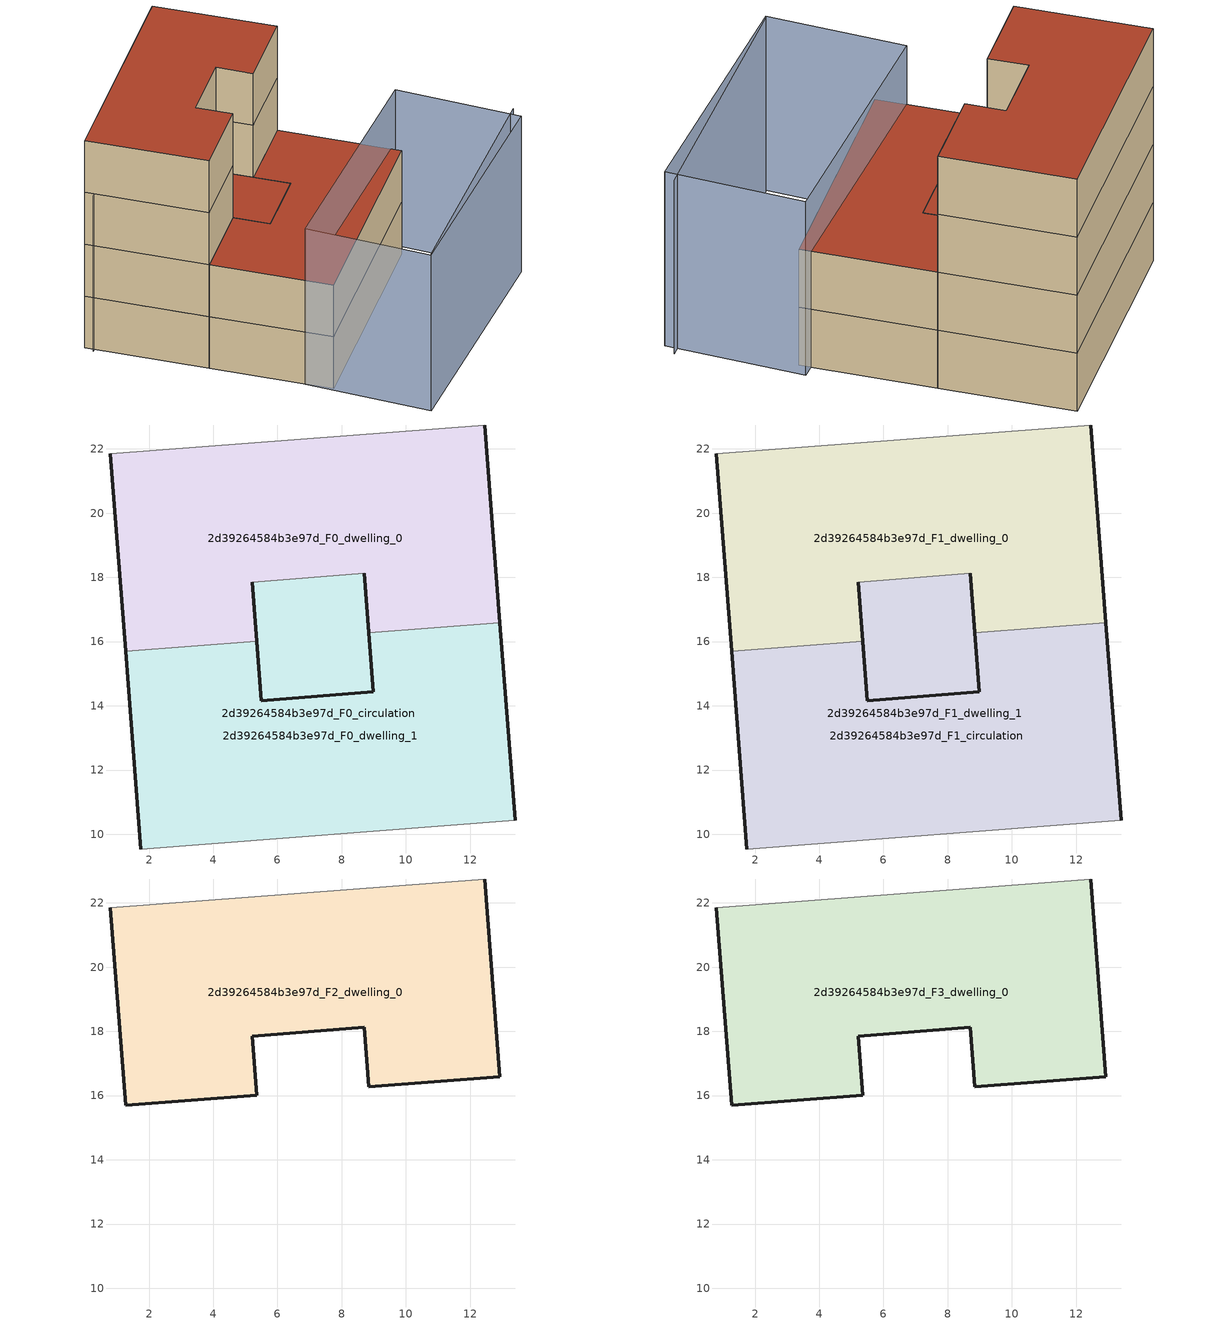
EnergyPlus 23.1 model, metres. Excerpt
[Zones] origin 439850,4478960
2d39264584b3e97d_F0_dwelling_0
 floor ground (EU_floor_Construction): 12.45,22.74 12.93,16.59 8.85,16.28 8.7,18.12 5.21,17.85 5.35,16.01 1.27,15.69 0.79,21.84 z0
 wall outside (EU_wall_Construction): 0.79,21.84 1.27,15.69 / 5.35,16.01 5.21,17.85 / 8.7,18.12 8.85,16.28 / 12.93,16.59 12.45,22.74 z0:3
 wall adiabatic (EU_wall_Construction): 12.45,22.74 0.79,21.84 z0:3
 wall to 2d39264584b3e97d_F0_dwelling_1 (EU_wall_Construction): 1.27,15.69 5.35,16.01 / 8.85,16.28 12.93,16.59 z0:3
 wall to 2d39264584b3e97d_F0_circulation (EU_wall_Construction): 5.21,17.85 8.7,18.12 z0:3
2d39264584b3e97d_F0_dwelling_1
 floor ground (EU_floor_Construction): 12.93,16.59 13.4,10.44 1.75,9.54 1.27,15.69 5.35,16.01 5.49,14.16 8.75,14.41 8.99,14.43 8.85,16.28 z0; 8.7,18.12 8.99,14.43 8.75,14.41 5.49,14.16 5.35,16.01 5.21,17.85 z0
 wall outside (EU_wall_Construction): 13.4,10.44 12.93,16.59 / 8.85,16.28 8.99,14.43 5.49,14.16 5.35,16.01 / 1.27,15.69 1.75,9.54 z0:3
 wall adiabatic (EU_wall_Construction): 1.75,9.54 13.4,10.44 z0:3
2d39264584b3e97d_F0_circulation
 floor ground (EU_floor_Construction): 12.93,16.59 13.4,10.44 1.75,9.54 1.27,15.69 5.35,16.01 5.49,14.16 8.75,14.41 8.99,14.43 8.85,16.28 z0; 8.7,18.12 8.99,14.43 8.75,14.41 5.49,14.16 5.35,16.01 5.21,17.85 z0
 wall outside (EU_wall_Construction): 5.21,17.85 5.49,14.16 8.99,14.43 8.7,18.12 z0:3
2d39264584b3e97d_F1_dwelling_0
 floor to 2d39264584b3e97d_F0_dwelling_0 (EU_floor_Construction): 12.45,22.74 12.93,16.59 8.85,16.28 8.7,18.12 5.21,17.85 5.35,16.01 1.27,15.69 0.79,21.84 z3
 wall outside (EU_wall_Construction): 0.79,21.84 1.27,15.69 / 5.35,16.01 5.21,17.85 / 8.7,18.12 8.85,16.28 / 12.93,16.59 12.45,22.74 z3:6
 wall adiabatic (EU_wall_Construction): 12.45,22.74 0.79,21.84 z3:6
 wall to 2d39264584b3e97d_F1_dwelling_1 (EU_wall_Construction): 1.27,15.69 5.35,16.01 / 8.85,16.28 12.93,16.59 z3:6
 wall to 2d39264584b3e97d_F1_circulation (EU_wall_Construction): 5.21,17.85 8.7,18.12 z3:6
2d39264584b3e97d_F1_dwelling_1
 floor to 2d39264584b3e97d_F0_dwelling_1 (EU_floor_Construction): 12.93,16.59 13.4,10.44 1.75,9.54 1.27,15.69 5.35,16.01 5.49,14.16 8.75,14.41 8.99,14.43 8.85,16.28 z3; 8.7,18.12 8.85,16.28 8.99,14.43 8.75,14.41 5.49,14.16 5.35,16.01 5.21,17.85 z3
 wall outside (EU_wall_Construction): 13.4,10.44 12.93,16.59 / 8.85,16.28 8.99,14.43 5.49,14.16 5.35,16.01 / 1.27,15.69 1.75,9.54 z3:6
 wall adiabatic (EU_wall_Construction): 1.75,9.54 13.4,10.44 z3:6
 roof outside (EU_roof_Construction): 8.99,14.43 8.7,18.12 5.21,17.85 5.35,16.01 5.49,14.16 8.75,14.41 z6; 13.4,10.44 12.93,16.59 8.85,16.28 8.99,14.43 8.75,14.41 5.49,14.16 5.35,16.01 1.27,15.69 1.75,9.54 z6
2d39264584b3e97d_F1_circulation
 floor to 2d39264584b3e97d_F0_circulation (EU_floor_Construction): 12.93,16.59 13.4,10.44 1.75,9.54 1.27,15.69 5.35,16.01 5.49,14.16 8.96,14.43 8.99,14.43 8.85,16.28 z3; 8.7,18.12 8.99,14.43 8.75,14.41 5.49,14.16 5.35,16.01 5.21,17.85 z3
 wall outside (EU_wall_Construction): 5.21,17.85 5.49,14.16 8.99,14.43 8.7,18.12 z3:6
 roof outside (EU_roof_Construction): 8.99,14.43 8.7,18.12 5.21,17.85 5.35,16.01 5.49,14.16 8.75,14.41 z6; 13.4,10.44 12.93,16.59 8.85,16.28 8.99,14.43 8.75,14.41 5.49,14.16 5.35,16.01 1.27,15.69 1.75,9.54 z6
2d39264584b3e97d_F2_dwelling_0
 floor to 2d39264584b3e97d_F1_dwelling_0 (EU_floor_Construction): 12.45,22.74 12.93,16.59 8.85,16.28 8.7,18.12 5.21,17.85 5.35,16.01 1.27,15.69 0.79,21.84 z6
 wall outside (EU_wall_Construction): 0.79,21.84 1.27,15.69 5.35,16.01 5.21,17.85 8.7,18.12 8.85,16.28 12.93,16.59 12.45,22.74 z6:9
 wall adiabatic (EU_wall_Construction): 12.45,22.74 0.79,21.84 z6:9
2d39264584b3e97d_F3_dwelling_0
 floor to 2d39264584b3e97d_F2_dwelling_0 (EU_floor_Construction): 12.45,22.74 12.93,16.59 8.85,16.28 8.7,18.12 5.21,17.85 5.35,16.01 1.27,15.69 0.79,21.84 z9
 wall outside (EU_wall_Construction): 0.79,21.84 1.27,15.69 5.35,16.01 5.21,17.85 8.7,18.12 8.85,16.28 12.93,16.59 12.45,22.74 z9:12
 wall adiabatic (EU_wall_Construction): 12.45,22.74 0.79,21.84 z9:12
 roof outside (EU_roof_Construction): 12.93,16.59 12.45,22.74 0.79,21.84 1.27,15.69 5.35,16.01 5.21,17.85 8.7,18.12 8.85,16.28 z12
shading: 1.77,4.6 14.45,5.18 / 12.49,22.25 0.69,21.36 / 14,10.99 14.03,4.6 / 14.03,4.6 1.63,4.55 / 1.63,4.55 1.6,10.94 / 1.6,10.94 14,10.99 z0:9
[Building]
EU S2 Campaign: North Axis=0; Terrain=City; Solar Distribution=FullExterior
[Site:Location]
Madrid: Latitude=40.5; Longitude=-3.5; Time Zone=1; Elevation=609
[SizingPeriod:WeatherFileDays]
AnnualSizingPeriod: Begin Month=1; Begin Day of Month=1; End Month=12; End Day of Month=31; Day of Week for Start Day=Monday; Use Weather File Daylight Saving Period=No; Use Weather File Rain and Snow Indicators=No
[MATERIAL]
EU_InternalMass_Material: Roughness=MediumRough; Thickness=0.1; Conductivity=1; Density=1800; Specific Heat=900; Thermal Absorptance=0.9; Solar Absorptance=0.7; Visible Absorptance=0.7
[MATERIAL:NOMASS] Roughness=MediumRough; Thermal Absorptance=0.9; Solar Absorptance=0.7; Visible Absorptance=0.7
Name | Thermal Resistance
EU_wall_NoMass; EU_roof_NoMass | 2.16768
EU_floor_NoMass | 1.14339
[CONSTRUCTION]
EU_wall_Construction: EU_wall_NoMass
EU_roof_Construction: EU_roof_NoMass
EU_floor_Construction: EU_floor_NoMass
EU_InternalMass_Construction: EU_InternalMass_Material
[ZONE] Type=1; Multiplier=1; Ceiling Height=autocalculate; Floor Area=autocalculate; Part of Total Floor Area=Yes
Name | Volume
2d39264584b3e97d_F0_dwelling_0; 2d39264584b3e97d_F1_dwelling_0; 2d39264584b3e97d_F2_dwelling_0; 2d39264584b3e97d_F3_dwelling_0 | 196.889
2d39264584b3e97d_F0_dwelling_1; 2d39264584b3e97d_F1_dwelling_1; 2d39264584b3e97d_F0_circulation; 2d39264584b3e97d_F1_circulation | 235.833
[INTERNALMASS] Construction=EU_InternalMass_Construction
Name | Zone or ZoneList | Surface Area
2d39264584b3e97d_F0_dwelling_0_EU_InternalMass | 2d39264584b3e97d_F0_dwelling_0 | 65.6295
2d39264584b3e97d_F0_dwelling_1_EU_InternalMass | 2d39264584b3e97d_F0_dwelling_1 | 65.6295
2d39264584b3e97d_F1_dwelling_0_EU_InternalMass | 2d39264584b3e97d_F1_dwelling_0 | 65.6295
2d39264584b3e97d_F1_dwelling_1_EU_InternalMass | 2d39264584b3e97d_F1_dwelling_1 | 65.6295
2d39264584b3e97d_F2_dwelling_0_EU_InternalMass | 2d39264584b3e97d_F2_dwelling_0 | 144.165
2d39264584b3e97d_F3_dwelling_0_EU_InternalMass | 2d39264584b3e97d_F3_dwelling_0 | 144.165
[OTHEREQUIPMENT] Fuel Type=Electricity; Design Level Calculation Method=Watts/Area; Power per Zone Floor Area=1; Fraction Latent=0; Fraction Radiant=0; Fraction Lost=0; Carbon Dioxide Generation Rate=0; EndUse Subcategory=EU_Step8_InternalGains
Name | Zone or ZoneList or Space or SpaceList | Schedule
EU_Step8_InternalGain_2d39264584b3e97d_F0_dwelling_0_f000 | 2d39264584b3e97d_F0_dwelling_0 | EU_Step8_GainSchedule_2d39264584b3e97d_F0_dwelling_0_f000
EU_Step8_InternalGain_2d39264584b3e97d_F0_dwelling_1_f000 | 2d39264584b3e97d_F0_dwelling_1 | EU_Step8_GainSchedule_2d39264584b3e97d_F0_dwelling_1_f000
EU_Step8_InternalGain_2d39264584b3e97d_F1_dwelling_0_f000 | 2d39264584b3e97d_F1_dwelling_0 | EU_Step8_GainSchedule_2d39264584b3e97d_F1_dwelling_0_f000
EU_Step8_InternalGain_2d39264584b3e97d_F1_dwelling_1_f000 | 2d39264584b3e97d_F1_dwelling_1 | EU_Step8_GainSchedule_2d39264584b3e97d_F1_dwelling_1_f000
EU_Step8_InternalGain_2d39264584b3e97d_F2_dwelling_0_f000 | 2d39264584b3e97d_F2_dwelling_0 | EU_Step8_GainSchedule_2d39264584b3e97d_F2_dwelling_0_f000
EU_Step8_InternalGain_2d39264584b3e97d_F3_dwelling_0_f000 | 2d39264584b3e97d_F3_dwelling_0 | EU_Step8_GainSchedule_2d39264584b3e97d_F3_dwelling_0_f000
[ZONEINFILTRATION:DESIGNFLOWRATE] Schedule=EU_AlwaysOn; Design Flow Rate Calculation Method=Flow/Area; Flow Rate per Floor Area=0.0005; Constant Term Coefficient=1; Temperature Term Coefficient=0; Velocity Term Coefficient=0; Velocity Squared Term Coefficient=0
Name | Zone or ZoneList or Space or SpaceList
EU_Circulation_Infiltration_2d39264584b3e97d_F0_circulation | 2d39264584b3e97d_F0_circulation
EU_Circulation_Infiltration_2d39264584b3e97d_F1_circulation | 2d39264584b3e97d_F1_circulation
[ZONEVENTILATION:DESIGNFLOWRATE] Schedule=EU_AlwaysOn; Design Flow Rate Calculation Method=AirChanges/Hour; Air Changes per Hour=0.480546; Ventilation Type=Natural; Fan Pressure Rise=0; Fan Total Efficiency=1; Constant Term Coefficient=1; Temperature Term Coefficient=0; Velocity Term Coefficient=0; Velocity Squared Term Coefficient=0; Minimum Indoor Temperature=-100; Maximum Indoor Temperature=100; Delta Temperature=-100; Minimum Outdoor Temperature=-100; Maximum Outdoor Temperature=100; Maximum Wind Speed=40
Name | Zone or ZoneList or Space or SpaceList
EU_ConstantAir_2d39264584b3e97d_F0_dwelling_0 | 2d39264584b3e97d_F0_dwelling_0
EU_ConstantAir_2d39264584b3e97d_F0_dwelling_1 | 2d39264584b3e97d_F0_dwelling_1
EU_ConstantAir_2d39264584b3e97d_F1_dwelling_0 | 2d39264584b3e97d_F1_dwelling_0
EU_ConstantAir_2d39264584b3e97d_F1_dwelling_1 | 2d39264584b3e97d_F1_dwelling_1
EU_ConstantAir_2d39264584b3e97d_F2_dwelling_0 | 2d39264584b3e97d_F2_dwelling_0
EU_ConstantAir_2d39264584b3e97d_F3_dwelling_0 | 2d39264584b3e97d_F3_dwelling_0
[HVACTEMPLATE:THERMOSTAT] Constant Heating Setpoint=20; Constant Cooling Setpoint=50
EU_HeatOnly_2d39264584b3e97d_F0_dwelling_0; EU_HeatOnly_2d39264584b3e97d_F0_dwelling_1; EU_HeatOnly_2d39264584b3e97d_F1_dwelling_0; EU_HeatOnly_2d39264584b3e97d_F1_dwelling_1; EU_HeatOnly_2d39264584b3e97d_F2_dwelling_0; EU_HeatOnly_2d39264584b3e97d_F3_dwelling_0
[HVACTEMPLATE:ZONE:IDEALLOADSAIRSYSTEM] System Availability Schedule=EU_AlwaysOn; Maximum Heating Supply Air Temperature=50; Minimum Cooling Supply Air Temperature=13; Maximum Heating Supply Air Humidity Ratio=0.0156; Minimum Cooling Supply Air Humidity Ratio=0.0077; Heating Limit=NoLimit; Cooling Limit=NoLimit; Heating Availability Schedule=EU_AlwaysOn; Cooling Availability Schedule=EU_CoolingOff; Dehumidification Control Type=ConstantSensibleHeatRatio; Cooling Sensible Heat Ratio=0.7; Dehumidification Setpoint=60; Humidification Control Type=None; Humidification Setpoint=30; Outdoor Air Method=None; Outdoor Air Flow Rate per Person=0.00944; Outdoor Air Flow Rate per Zone Floor Area=0; Outdoor Air Flow Rate per Zone=0; Demand Controlled Ventilation Type=None; Outdoor Air Economizer Type=NoEconomizer; Heat Recovery Type=None; Sensible Heat Recovery Effectiveness=0.7; Latent Heat Recovery Effectiveness=0.65
Name | Template Thermostat
2d39264584b3e97d_F0_dwelling_0 | EU_HeatOnly_2d39264584b3e97d_F0_dwelling_0
2d39264584b3e97d_F0_dwelling_1 | EU_HeatOnly_2d39264584b3e97d_F0_dwelling_1
2d39264584b3e97d_F1_dwelling_0 | EU_HeatOnly_2d39264584b3e97d_F1_dwelling_0
2d39264584b3e97d_F1_dwelling_1 | EU_HeatOnly_2d39264584b3e97d_F1_dwelling_1
2d39264584b3e97d_F2_dwelling_0 | EU_HeatOnly_2d39264584b3e97d_F2_dwelling_0
2d39264584b3e97d_F3_dwelling_0 | EU_HeatOnly_2d39264584b3e97d_F3_dwelling_0
[SIZING:ZONE] Zone Cooling Design Supply Air Temperature Input Method=SupplyAirTemperature; Zone Cooling Design Supply Air Temperature=13; Zone Heating Design Supply Air Temperature Input Method=SupplyAirTemperature; Zone Heating Design Supply Air Temperature=50; Zone Cooling Design Supply Air Humidity Ratio=0.008; Zone Heating Design Supply Air Humidity Ratio=0.008; Cooling Design Air Flow Method=DesignDay; Cooling Design Air Flow Rate=0; Cooling Minimum Air Flow per Zone Floor Area=0.000762; Cooling Minimum Air Flow=0; Cooling Minimum Air Flow Fraction=0.2; Heating Design Air Flow Method=DesignDay; Heating Design Air Flow Rate=0; Heating Maximum Air Flow per Zone Floor Area=0.002032; Heating Maximum Air Flow=0.141576; Heating Maximum Air Flow Fraction=0.3; Account for Dedicated Outdoor Air System=No; Dedicated Outdoor Air System Control Strategy=NeutralSupplyAir; Dedicated Outdoor Air Low Setpoint Temperature for Design=autosize; Dedicated Outdoor Air High Setpoint Temperature for Design=autosize; Zone Load Sizing Method=Sensible Load Only No Latent Load; Zone Latent Cooling Design Supply Air Humidity Ratio Input Method=HumidityRatioDifference; Zone Cooling Design Supply Air Humidity Ratio Difference=0.005; Zone Latent Heating Design Supply Air Humidity Ratio Input Method=HumidityRatioDifference; Zone Humidification Design Supply Air Humidity Ratio Difference=0.005
2d39264584b3e97d_F0_dwelling_0; 2d39264584b3e97d_F0_dwelling_1; 2d39264584b3e97d_F1_dwelling_0; 2d39264584b3e97d_F1_dwelling_1; 2d39264584b3e97d_F2_dwelling_0; 2d39264584b3e97d_F3_dwelling_0
[SCHEDULE:CONSTANT]
Name | Hourly Value
EU_AlwaysOn | 1
EU_CoolingOff | 0
[SCHEDULE:FILE] Column Number=1; Rows to Skip at Top=0; Number of Hours of Data=8760; Column Separator=Comma; Interpolate to Timestep=No; Minutes per Item=60; Adjust Schedule for Daylight Savings=Yes
Name | File
EU_Step8_GainSchedule_2d39264584b3e97d_F0_dwelling_0_f000 | ../../schedules/2d39264584b3e97d/2d39264584b3e97d_F0_dwelling_0_f000_gain.csv
EU_Step8_GainSchedule_2d39264584b3e97d_F0_dwelling_1_f000 | ../../schedules/2d39264584b3e97d/2d39264584b3e97d_F0_dwelling_1_f000_gain.csv
EU_Step8_GainSchedule_2d39264584b3e97d_F1_dwelling_0_f000 | ../../schedules/2d39264584b3e97d/2d39264584b3e97d_F1_dwelling_0_f000_gain.csv
EU_Step8_GainSchedule_2d39264584b3e97d_F1_dwelling_1_f000 | ../../schedules/2d39264584b3e97d/2d39264584b3e97d_F1_dwelling_1_f000_gain.csv
EU_Step8_GainSchedule_2d39264584b3e97d_F2_dwelling_0_f000 | ../../schedules/2d39264584b3e97d/2d39264584b3e97d_F2_dwelling_0_f000_gain.csv
EU_Step8_GainSchedule_2d39264584b3e97d_F3_dwelling_0_f000 | ../../schedules/2d39264584b3e97d/2d39264584b3e97d_F3_dwelling_0_f000_gain.csv
